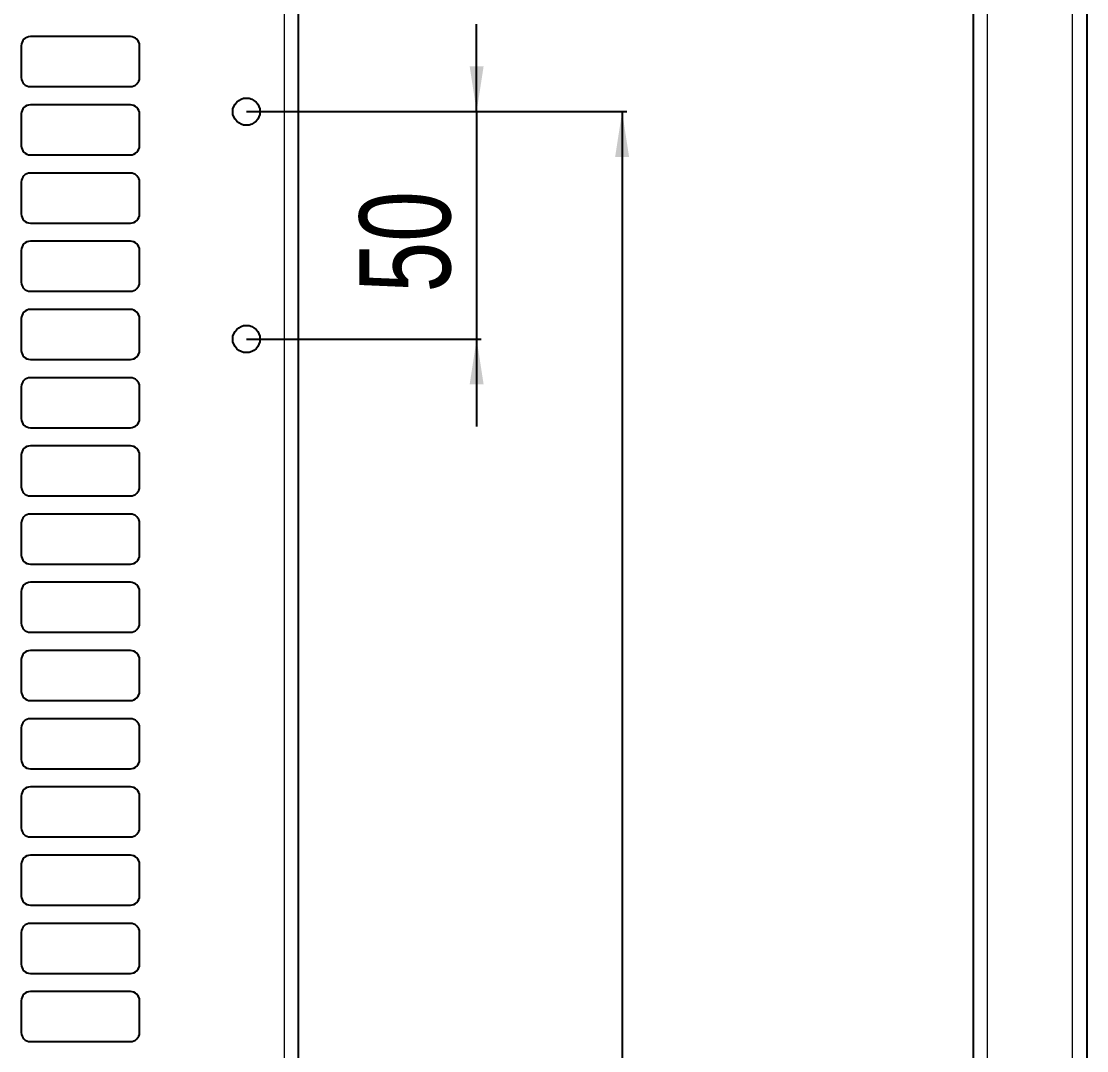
# Model space of a CAD drawing. Header units: millimetres. Extents: x -620 to 849, y 148 to 1992.
# Drawn here: x -89.9 to 144.4, y 1558.1 to 1784.4 of the extents above; entities that cross this region are included whole.
import ezdxf

# ---------------------------------------------------------------- set-up
doc = ezdxf.new("R2010")
doc.units = ezdxf.units.MM
doc.layers.add('FORMAT', color=7, linetype='Continuous')
doc.styles.add('SLDTEXTSTYLE0', font='TXT', dxfattribs={"width": 0.75})
doc.dimstyles.new('SLDDIMSTYLE0', dxfattribs={"dimtxt": 20, "dimasz": 10, "dimexe": 0, "dimexo": 0.0625, "dimgap": 5, "dimtad": 2, "dimdec": 1, "dimrnd": 1e-09, "dimzin": 12, "dimdsep": 46, "dimtxsty": 'SLDTEXTSTYLE0', "dimsah": 1, "dimcen": 0.09, "dimadec": 0, "dimazin": 3, "dimtfac": 1, "dimtofl": 0, "dimtmove": 0, "dimatfit": 3, "dimfxl": 0, "dimfrac": 2, "dimtolj": 1, "dimtzin": 12, "dimarcsym": 0})
doc.dimstyles.new('SLDDIMSTYLE1', dxfattribs={"dimtxt": 20, "dimasz": 10, "dimexe": 0, "dimexo": 0.0625, "dimgap": 5, "dimtad": 2, "dimdec": 1, "dimrnd": 1e-09, "dimzin": 12, "dimdsep": 46, "dimtxsty": 'SLDTEXTSTYLE0', "dimsah": 1, "dimcen": 0.09, "dimadec": 0, "dimazin": 3, "dimtfac": 1, "dimtmove": 0, "dimatfit": 0, "dimfxl": 0, "dimfrac": 2, "dimtolj": 1, "dimtzin": 12, "dimarcsym": 0})

# ---------------------------------------------------------------- blocks, each defined once
blk = doc.blocks.new('_D_2')
at = {"layer": 'FORMAT'}
for p, q in [((-40.38, 1764.55), (43.26, 1764.55)), ((42.26, 1764.55), (42.26, 464.55)), ((-40.38, 464.55), (43.26, 464.55))]:
    blk.add_line(p, q, dxfattribs=at)
for points in [[(42.26, 1764.55), (40.72, 1754.55), (43.8, 1754.55)], [(42.26, 464.55), (43.8, 474.55), (40.72, 474.55)]]:
    blk.add_solid(points, dxfattribs=at)
at = {"layer": 'FORMAT', "insert": (16.48, 1085), "char_height": 20, "attachment_point": 1, "rotation": 90, "style": 'SLDTEXTSTYLE0'}
blk.add_mtext('1300', dxfattribs=at)
blk = doc.blocks.new('_D_3')
at = {"layer": 'FORMAT'}
for p, q in [((10.26, 1764.55), (10.26, 1783.78)), ((-40.38, 1764.55), (11.26, 1764.55)), ((10.26, 1764.55), (10.26, 1714.55)), ((-40.38, 1714.55), (11.26, 1714.55)), ((10.26, 1714.55), (10.26, 1695.32))]:
    blk.add_line(p, q, dxfattribs=at)
for points in [[(10.26, 1764.55), (11.8, 1774.55), (8.72, 1774.55)], [(10.26, 1714.55), (8.72, 1704.55), (11.8, 1704.55)]]:
    blk.add_solid(points, dxfattribs=at)
at = {"layer": 'FORMAT', "insert": (-15.52, 1724.77), "char_height": 20, "attachment_point": 1, "rotation": 90, "style": 'SLDTEXTSTYLE0'}
blk.add_mtext('50', dxfattribs=at)

msp = doc.modelspace()

# ---------------------------------------------------------------- linework, layer by layer
at = {"color": 8, "linetype": 'Continuous', "lineweight": 18}
for p, q in [((-31.99, 373.05), (-31.99, 1856.05)), ((122.54, 1856.05), (122.54, 396.68)), ((141.34, 381.53), (141.34, 1856.05))]:
    msp.add_line(p, q, dxfattribs=at)
at = {"color": 7, "linetype": 'Continuous', "lineweight": 25}
for p, q in [((-28.89, 373.05), (-28.89, 1856.05)), ((144.44, 1856.05), (144.44, 384.43)), ((119.44, 1826.85), (119.44, 392.05)), ((-65.89, 1781.05), (-87.89, 1781.05)), ((-89.89, 1779.05), (-89.89, 1772.05)), ((-63.89, 1772.05), (-63.89, 1779.05)), ((-87.89, 1770.05), (-65.89, 1770.05)), ((-65.89, 1766.05), (-87.89, 1766.05)), ((-89.89, 1764.05), (-89.89, 1757.05)), ((-63.89, 1757.05), (-63.89, 1764.05)), ((-87.89, 1755.05), (-65.89, 1755.05)), ((-65.89, 1751.05), (-87.89, 1751.05)), ((-89.89, 1749.05), (-89.89, 1742.05)), ((-63.89, 1742.05), (-63.89, 1749.05)), ((-87.89, 1740.05), (-65.89, 1740.05)), ((-65.89, 1736.05), (-87.89, 1736.05)), ((-89.89, 1734.05), (-89.89, 1727.05)), ((-63.89, 1727.05), (-63.89, 1734.05)), ((-87.89, 1725.05), (-65.89, 1725.05)), ((-65.89, 1721.05), (-87.89, 1721.05)), ((-89.89, 1719.05), (-89.89, 1712.05)), ((-63.89, 1712.05), (-63.89, 1719.05)), ((-87.89, 1710.05), (-65.89, 1710.05)), ((-65.89, 1706.05), (-87.89, 1706.05)), ((-89.89, 1704.05), (-89.89, 1697.05)), ((-63.89, 1697.05), (-63.89, 1704.05)), ((-87.89, 1695.05), (-65.89, 1695.05)), ((-65.89, 1691.05), (-87.89, 1691.05)), ((-89.89, 1689.05), (-89.89, 1682.05)), ((-63.89, 1682.05), (-63.89, 1689.05)), ((-87.89, 1680.05), (-65.89, 1680.05)), ((-65.89, 1676.05), (-87.89, 1676.05)), ((-89.89, 1674.05), (-89.89, 1667.05)), ((-63.89, 1667.05), (-63.89, 1674.05)), ((-87.89, 1665.05), (-65.89, 1665.05)), ((-65.89, 1661.05), (-87.89, 1661.05)), ((-89.89, 1659.05), (-89.89, 1652.05)), ((-63.89, 1652.05), (-63.89, 1659.05)), ((-87.89, 1650.05), (-65.89, 1650.05)), ((-65.89, 1646.05), (-87.89, 1646.05)), ((-89.89, 1644.05), (-89.89, 1637.05)), ((-63.89, 1637.05), (-63.89, 1644.05)), ((-87.89, 1635.05), (-65.89, 1635.05)), ((-65.89, 1631.05), (-87.89, 1631.05)), ((-89.89, 1629.05), (-89.89, 1622.05)), ((-63.89, 1622.05), (-63.89, 1629.05)), ((-87.89, 1620.05), (-65.89, 1620.05)), ((-65.89, 1616.05), (-87.89, 1616.05)), ((-89.89, 1614.05), (-89.89, 1607.05)), ((-63.89, 1607.05), (-63.89, 1614.05)), ((-87.89, 1605.05), (-65.89, 1605.05)), ((-65.89, 1601.05), (-87.89, 1601.05)), ((-89.89, 1599.05), (-89.89, 1592.05)), ((-63.89, 1592.05), (-63.89, 1599.05)), ((-87.89, 1590.05), (-65.89, 1590.05)), ((-65.89, 1586.05), (-87.89, 1586.05)), ((-89.89, 1584.05), (-89.89, 1577.05)), ((-63.89, 1577.05), (-63.89, 1584.05)), ((-87.89, 1575.05), (-65.89, 1575.05)), ((-65.89, 1571.05), (-87.89, 1571.05)), ((-89.89, 1569.05), (-89.89, 1562.05)), ((-63.89, 1562.05), (-63.89, 1569.05)), ((-87.89, 1560.05), (-65.89, 1560.05))]:
    msp.add_line(p, q, dxfattribs=at)
for centre in [(-40.39, 1764.55), (-40.39, 1714.55)]:
    msp.add_circle(centre, 3, dxfattribs=at)
for centre, start, end in [((-87.89, 1779.05), 90, 180), ((-65.89, 1779.05), 0, 90), ((-87.89, 1772.05), 180, 270), ((-65.89, 1772.05), 270, 0), ((-87.89, 1764.05), 90, 180), ((-65.89, 1764.05), 0, 90), ((-87.89, 1757.05), 180, 270), ((-65.89, 1757.05), 270, 0), ((-87.89, 1749.05), 90, 180), ((-65.89, 1749.05), 0, 90), ((-87.89, 1742.05), 180, 270), ((-65.89, 1742.05), 270, 0), ((-87.89, 1734.05), 90, 180), ((-65.89, 1734.05), 0, 90), ((-87.89, 1727.05), 180, 270), ((-65.89, 1727.05), 270, 0), ((-87.89, 1719.05), 90, 180), ((-65.89, 1719.05), 0, 90), ((-87.89, 1712.05), 180, 270), ((-65.89, 1712.05), 270, 0), ((-87.89, 1704.05), 90, 180), ((-65.89, 1704.05), 0, 90), ((-87.89, 1697.05), 180, 270), ((-65.89, 1697.05), 270, 0), ((-87.89, 1689.05), 90, 180), ((-65.89, 1689.05), 0, 90), ((-87.89, 1682.05), 180, 270), ((-65.89, 1682.05), 270, 0), ((-87.89, 1674.05), 90, 180), ((-65.89, 1674.05), 0, 90), ((-87.89, 1667.05), 180, 270), ((-65.89, 1667.05), 270, 0), ((-87.89, 1659.05), 90, 180), ((-65.89, 1659.05), 0, 90), ((-87.89, 1652.05), 180, 270), ((-65.89, 1652.05), 270, 0), ((-87.89, 1644.05), 90, 180), ((-65.89, 1644.05), 0, 90), ((-87.89, 1637.05), 180, 270), ((-65.89, 1637.05), 270, 0), ((-87.89, 1629.05), 90, 180), ((-65.89, 1629.05), 0, 90), ((-87.89, 1622.05), 180, 270), ((-65.89, 1622.05), 270, 0), ((-87.89, 1614.05), 90, 180), ((-65.89, 1614.05), 0, 90), ((-87.89, 1607.05), 180, 270), ((-65.89, 1607.05), 270, 0), ((-87.89, 1599.05), 90, 180), ((-65.89, 1599.05), 0, 90), ((-87.89, 1592.05), 180, 270), ((-65.89, 1592.05), 270, 0), ((-87.89, 1584.05), 90, 180), ((-65.89, 1584.05), 0, 90), ((-87.89, 1577.05), 180, 270), ((-65.89, 1577.05), 270, 0), ((-87.89, 1569.05), 90, 180), ((-65.89, 1569.05), 0, 90), ((-87.89, 1562.05), 180, 270), ((-65.89, 1562.05), 270, 0)]:
    msp.add_arc(centre, 2, start, end, dxfattribs=at)

# ---------------------------------------------------------------- dimensions: what is measured, and where the dimension line sits
at = {"layer": 'FORMAT'}
for base, p2, dimstyle, picture, middle in [((10.26, 1714.55), (-40.39, 1714.55), 'SLDDIMSTYLE1', '_D_3', (10.26, 1739.55)), ((42.26, 464.55), (-40.39, 464.55), 'SLDDIMSTYLE0', '_D_2', (42.26, 1114.55))]:
    dim = msp.add_linear_dim(base=base, p1=(-40.39, 1764.55), p2=p2, angle=90, dimstyle=dimstyle, dxfattribs=at)
    dim.commit()
    dim.dimension.update_dxf_attribs({"geometry": picture, "text_midpoint": middle, "dimtype": 160})

doc.saveas('drawing.dxf')
